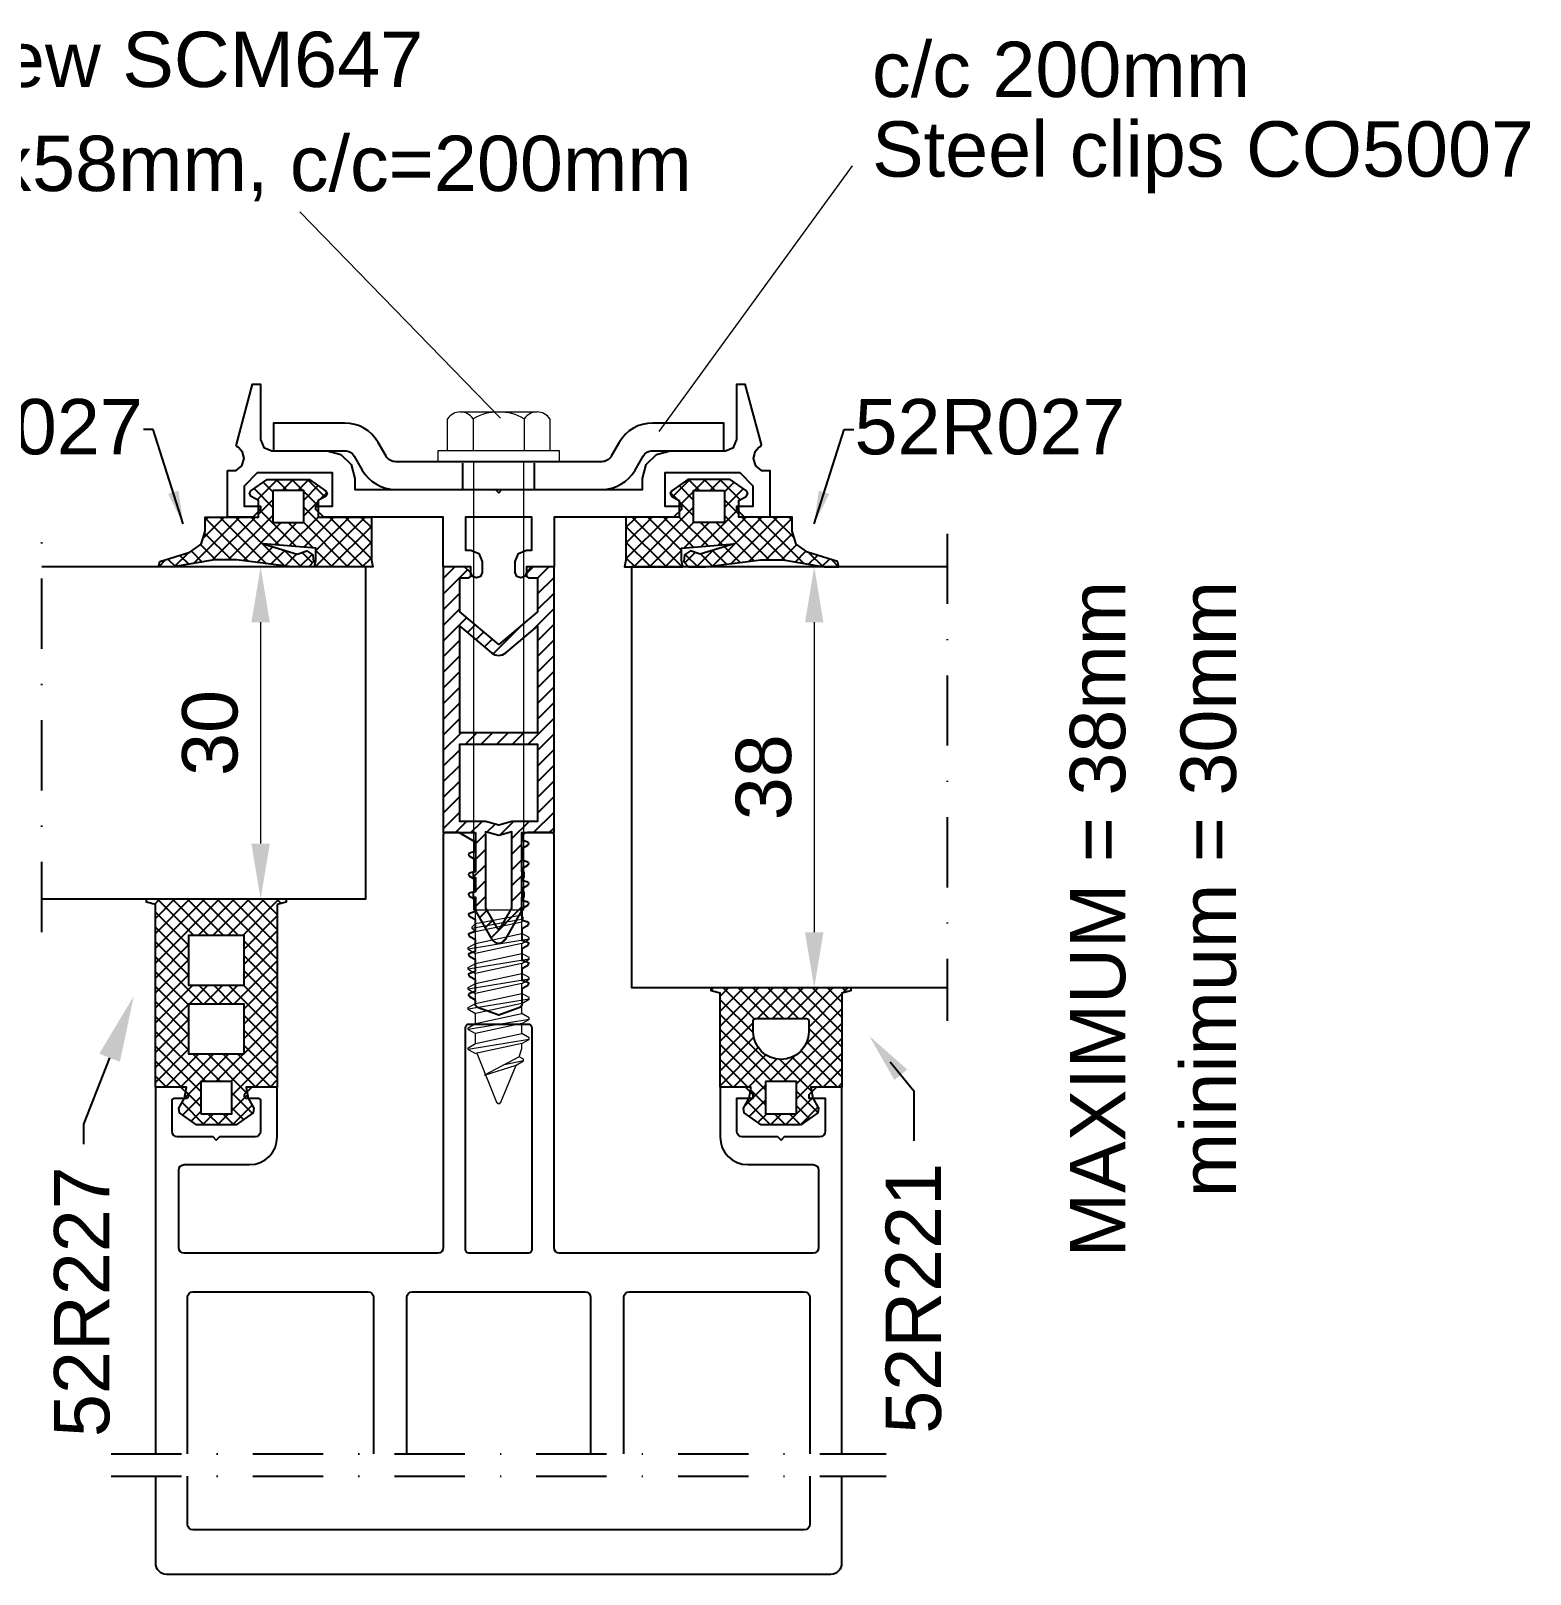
# Model space of a CAD drawing. Header units: millimetres. Extents: x 22319 to 27873, y 35287 to 39437.
# Drawn here: x 25686.1 to 25821.5, y 38653.1 to 38792.5 of the extents above; entities that cross this region are included whole.
import ezdxf

# ---------------------------------------------------------------- set-up
doc = ezdxf.new("R2010")
doc.units = ezdxf.units.MM
doc.header["$LTSCALE"] = 0.5
doc.linetypes.add('AM_DIN_F_W050', pattern=[6.25, 4.75, -1.5])
doc.linetypes.add('DASHDOT', pattern=[25.4, 12.7, -6.35, 0, -6.35])
for name, color, linetype in [('1', 1, 'Continuous'), ('6', 6, 'Continuous'), ('FYLLD', 6, 'Continuous'), ('LIST', 2, 'Continuous'), ('MATT', 1, 'Continuous')]:
    doc.layers.add(name, color=color, linetype=linetype)
for name, color, linetype, lineweight in [('AM_3', 6, 'AM_DIN_F_W050', 25), ('AM_5', 3, 'Continuous', 18), ('AM_6', 2, 'Continuous', 20), ('AM_7', 4, 'DASHDOT', 25), ('S_ACCESSORY', 7, 'Continuous', 9)]:
    doc.layers.add(name, color=color, linetype=linetype, lineweight=lineweight)
doc.styles.add('Border', font='ARIAL.TTF')
doc.styles.add('ROMANS', font='simplex.shx')
doc.styles.get("Standard").update_dxf_attribs({"font": 'ARIAL.TTF'})
doc.dimstyles.new('MASKIN_1-1', dxfattribs={"dimtxt": 2.5, "dimasz": 3, "dimexe": 1.5, "dimexo": 1.5, "dimgap": 1, "dimtad": 1, "dimrnd": 0.1, "dimzin": 12, "dimdsep": 46, "dimtxsty": 'ROMANS', "dimcen": -5, "dimclrd": 6, "dimclre": 6, "dimclrt": 256, "dimadec": 0, "dimazin": 0, "dimtfac": 1, "dimtmove": 2, "dimatfit": 3, "dimfxl": 0, "dimtolj": 1, "dimtzin": 12, "dimarcsym": 0})
doc.dimstyles.new('SBS_DIN$0', dxfattribs={"dimscale": 2, "dimtxt": 2.5, "dimasz": 2.5, "dimexe": 1, "dimexo": 1, "dimgap": 1, "dimtad": 1, "dimrnd": 0.5, "dimdsep": 46, "dimtxsty": 'Standard', "dimcen": 0, "dimclrd": 256, "dimclre": 256, "dimclrt": 2, "dimadec": 0, "dimazin": 2, "dimtp": 0.1, "dimtm": 0.1, "dimtfac": 0.71, "dimtofl": 0, "dimtmove": 0, "dimatfit": 3, "dimfxl": 0, "dimlwd": -1, "dimlwe": -1, "dimarcsym": 0})

# ---------------------------------------------------------------- blocks, each defined once
blk = doc.blocks.new('*D347')
at = {"layer": 'AM_5'}
blk.add_line((25756.82521222579, 38739.10107471207), (25756.82521222579, 38711.10107471207), dxfattribs=at)
for points in [[(25755.99187889246, 38739.10107471207), (25757.65854555913, 38739.10107471207), (25756.82521222579, 38744.10107471207)], [(25755.99187889246, 38711.10107471207), (25757.65854555913, 38711.10107471207), (25756.82521222579, 38706.10107471207)]]:
    blk.add_solid(points, dxfattribs=at)
at = {"layer": 'Defpoints', "color": 0}
for p in [(25756.82521222579, 38744.10107471207), (25756.82521222579, 38706.10107471207), (25756.82521222579, 38706.10107471207)]:
    blk.add_point(p, dxfattribs=at)
at = {"layer": 'AM_5', "color": 2, "insert": (25752.27064196658, 38725.10107471208), "char_height": 5, "attachment_point": 5, "rotation": 90}
blk.add_mtext('38', dxfattribs=at)
blk = doc.blocks.new('*D350')
at = {"layer": 'AM_5'}
blk.add_line((25706.82521222579, 38739.10107471207), (25706.82521222579, 38719.10107471207), dxfattribs=at)
for points in [[(25705.99187889246, 38739.10107471207), (25707.65854555912, 38739.10107471207), (25706.82521222579, 38744.10107471207)], [(25705.99187889246, 38719.10107471207), (25707.65854555912, 38719.10107471207), (25706.82521222579, 38714.10107471207)]]:
    blk.add_solid(points, dxfattribs=at)
at = {"layer": 'Defpoints', "color": 0}
for p in [(25706.82521222579, 38744.10107471207), (25706.82521222579, 38714.10107471207), (25706.82521222579, 38714.10107471207)]:
    blk.add_point(p, dxfattribs=at)
at = {"layer": 'AM_5', "color": 2, "insert": (25702.27064196658, 38729.10107471208), "char_height": 5, "attachment_point": 5, "rotation": 90}
blk.add_mtext('30', dxfattribs=at)
blk = doc.blocks.new('SCM647')
for p, q in [((-3.881197846483701, 4.618802153519937), (-1, 4.618802153519937)), ((-1, 5.5), (-1, -5.5)), ((0, 5.5), (-1, 5.5)), ((0, -5.5), (0, 5.5)), ((-4.5, -3.464101615136315), (-4.5, 3.464101615136315)), ((-3.881197846483701, 2.309401076759968), (-1, 2.309401076759968)), ((0, 2.25), (40.5, 2.25)), ((40.5, 2.25), (40.5, -2.25)), ((40.92073225483546, 2.099999999998545), (40.5, 2.099999999998545)), ((41.18379555453794, 2.224722897306492), (40.92073225483546, 2.099999999998545)), ((41.70500000000175, -2.099999999998545), (40.92073225483546, 2.099999999998545)), ((41.33379555453575, 2.224722897306492), (41.18379555453794, 2.224722897306492)), ((41.33379555453575, 2.224722897306492), (42.16558188957424, -2.383293312748719)), ((41.58856937969176, 2.099999999998545), (41.33379555453575, 2.224722897306492)), ((42.61000000000058, 2.099999999998545), (41.58856937969176, 2.099999999998545)), ((41.58856937969176, 2.099999999998545), (42.48102257227947, -2.099999999998545)), ((42.9852776749758, 2.75), (42.61000000000058, 2.099999999998545)), ((43.51500000000306, -2.099999999998545), (42.61000000000058, 2.099999999998545)), ((43.13527767497362, 2.75), (42.9852776749758, 2.75)), ((43.13527767497362, 2.75), (44.04027767497246, -2.75)), ((43.51055534994885, 2.099999999998545), (43.13527767497362, 2.75)), ((43.51055534994885, 2.099999999998545), (44.41555534994768, -2.099999999998545)), ((44.42000000000189, 2.099999999998545), (43.51055534994885, 2.099999999998545)), ((44.79527767497348, 2.75), (44.42000000000189, 2.099999999998545)), ((45.32500000000073, -2.099999999998545), (44.42000000000189, 2.099999999998545)), ((44.94527767497493, 2.75), (44.79527767497348, 2.75)), ((45.32055534994652, 2.099999999998545), (44.94527767497493, 2.75)), ((44.94527767497493, 2.75), (45.85027767497377, -2.75)), ((45.32055534994652, 2.099999999998545), (46.22555534994899, -2.099999999998545)), ((46.22999999999956, 2.099999999998545), (45.32055534994652, 2.099999999998545)), ((46.60527767497479, 2.75), (46.22999999999956, 2.099999999998545)), ((47.13500000000204, -2.099999999998545), (46.22999999999956, 2.099999999998545)), ((46.75527767497624, 2.75), (46.60527767497479, 2.75)), ((46.75527767497624, 2.75), (47.66027767497508, -2.75)), ((47.13055534994783, 2.099999999998545), (46.75527767497624, 2.75)), ((47.13055534994783, 2.099999999998545), (48.03555534994666, -2.099999999998545)), ((48.04000000000087, 2.099999999998545), (47.13055534994783, 2.099999999998545)), ((48.41527767497246, 2.75), (48.04000000000087, 2.099999999998545)), ((48.94500000000335, -2.099999999998545), (48.04000000000087, 2.099999999998545)), ((48.56527767497391, 2.75), (48.41527767497246, 2.75)), ((48.56527767497391, 2.75), (49.47027767497275, -2.75)), ((48.94055534994914, 2.099999999998545), (48.56527767497391, 2.75)), ((48.94055534994914, 2.099999999998545), (49.84555534994797, -2.099999999998545)), ((49.85000000000218, 2.099999999998545), (48.94055534994914, 2.099999999998545)), ((50.22527767497377, 2.75), (49.85000000000218, 2.099999999998545)), ((50.75500000000102, -2.099999999998545), (49.85000000000218, 2.099999999998545)), ((50.37527767497522, 2.75), (50.22527767497377, 2.75)), ((50.37527767497522, 2.75), (51.28027767497406, -2.75)), ((50.75055534994681, 2.099999999998545), (50.37527767497522, 2.75)), ((50.75055534994681, 2.099999999998545), (51.65555534994564, -2.099999999998545)), ((51.65999999999985, 2.099999999998545), (50.75055534994681, 2.099999999998545)), ((52.03527767497508, 2.75), (51.65999999999985, 2.099999999998545)), ((52.56500000000233, -2.099999999998545), (51.65999999999985, 2.099999999998545)), ((52.18527767497653, 2.75), (52.03527767497508, 2.75)), ((52.18527767497653, 2.75), (53.09027767497537, -2.75)), ((52.56055534994812, 2.099999999998545), (52.18527767497653, 2.75)), ((52.56055534994812, 2.099999999998545), (53.46555534994695, -2.099999999998545)), ((53.01527767497464, 2.099999999998545), (52.56055534994812, 2.099999999998545)), ((53.753568144366, 1.844405467178149), (53.02259639479962, 2.099995043077797)), ((53.97758199201417, 2.232421289227204), (53.753568144366, 1.844405467178149)), ((53.753568144366, 1.844405467178149), (55.40786726290753, -1.265970484004356)), ((54.12757615432201, 2.232421289227204), (53.97758199201417, 2.232421289227204)), ((54.50285718506711, 1.582391203970474), (54.12757615432201, 2.232421289227204)), ((54.12757615432201, 2.232421289227204), (54.53121655924406, 0.382285509716894)), ((57.86601312889979, 0.1887989528404432), (54.50285718506711, 1.582391203970474)), ((55.40786726290753, -1.265970484004356), (54.50285718506711, 1.582391203970474)), ((58, 0), (57.86601312889979, 0.1887989528404432)), ((57.86601312889979, -0.1887989528404432), (58, 0)), ((53.43576216527799, -1.961733286618255), (57.86601312889979, -0.1887989528404432)), ((-3.881197846483701, -2.309401076759968), (-1, -2.309401076759968)), ((40.5, -2.25), (0, -2.25)), ((41.70500000000175, -2.099999999998545), (40.5, -2.099999999998545)), ((42.01558188957642, -2.383293312748719), (41.70500000000175, -2.099999999998545)), ((42.16558188957424, -2.383293312748719), (42.01558188957642, -2.383293312748719)), ((42.16558188957424, -2.383293312748719), (42.48102257227947, -2.099999999998545)), ((43.51500000000306, -2.099999999998545), (42.48102257227947, -2.099999999998545)), ((43.89027767497464, -2.75), (43.51500000000306, -2.099999999998545)), ((44.04027767497246, -2.75), (43.89027767497464, -2.75)), ((44.04027767497246, -2.75), (44.41555534994768, -2.099999999998545)), ((45.32500000000073, -2.099999999998545), (44.41555534994768, -2.099999999998545)), ((45.70027767497595, -2.75), (45.32500000000073, -2.099999999998545)), ((45.85027767497377, -2.75), (45.70027767497595, -2.75)), ((45.85027767497377, -2.75), (46.22555534994899, -2.099999999998545)), ((47.13500000000204, -2.099999999998545), (46.22555534994899, -2.099999999998545)), ((47.51027767497362, -2.75), (47.13500000000204, -2.099999999998545)), ((47.66027767497508, -2.75), (47.51027767497362, -2.75)), ((47.66027767497508, -2.75), (48.03555534994666, -2.099999999998545)), ((48.94500000000335, -2.099999999998545), (48.03555534994666, -2.099999999998545)), ((49.32027767497493, -2.75), (48.94500000000335, -2.099999999998545)), ((49.47027767497275, -2.75), (49.32027767497493, -2.75)), ((49.47027767497275, -2.75), (49.84555534994797, -2.099999999998545)), ((50.75500000000102, -2.099999999998545), (49.84555534994797, -2.099999999998545)), ((51.13027767497624, -2.75), (50.75500000000102, -2.099999999998545)), ((51.28027767497406, -2.75), (51.13027767497624, -2.75)), ((51.28027767497406, -2.75), (51.65555534994564, -2.099999999998545)), ((52.56500000000233, -2.099999999998545), (51.65555534994564, -2.099999999998545)), ((52.94027767497391, -2.75), (52.56500000000233, -2.099999999998545)), ((53.09027767497537, -2.75), (52.94027767497391, -2.75)), ((53.09027767497537, -2.75), (53.46555534994695, -2.099999999998545)), ((-1, -4.618802153512661), (-3.881197846483701, -4.618802153512661)), ((-1, -5.5), (0, -5.5))]:
    blk.add_line(p, q)
for centre, radius, start, end in [((-3.113248654051858, 3.464101615136315), 1.386751345948164, 123.6264291359792, 236.3735708640208), ((0.1188021535162989, 0), 4.618802153516999, 150.0000000000418, 209.9999999999582), ((-3.113248654051858, -3.464101615136315), 1.386751345948235, 123.6264291359792, 236.3735708640208)]:
    blk.add_arc(centre, radius, start, end)

msp = doc.modelspace()

# ---------------------------------------------------------------- hatches: boundary and pattern name
at = {"layer": 'FYLLD'}
h = msp.add_hatch(dxfattribs=at)
h.set_pattern_fill('USER', color=256, angle=45, pattern_type=0)
h.set_pattern_definition([(315, (25413.42521222579, 38827.60107471207), (-0.7071067811865475, -0.7071067811865476), []), (225, (25413.42521222579, 38827.60107471207), (-0.7071067811865472, 0.7071067811865478), [])])
edge = h.paths.add_edge_path()
edge.add_line((25700.44596322579, 38745.42504871207), (25701.44408622579, 38746.15186371208))
edge.add_line((25697.7333012258, 38744.59040871207), (25700.4459632258, 38745.42504871207))
edge.add_line((25697.60897222579, 38744.10107471207), (25697.73330122579, 38744.59040871207))
edge.add_line((25698.91959522579, 38744.10107471207), (25697.60897222579, 38744.10107471207))
edge.add_line((25702.6538562258, 38744.73181971208), (25698.91959522579, 38744.10107471207))
edge.add_line((25704.65385622579, 38744.73181971208), (25702.65385622579, 38744.73181971208))
edge.add_line((25709.65973822579, 38744.10107471207), (25704.65385622579, 38744.73181971208))
edge.add_line((25711.17505022579, 38744.10106671207), (25709.65973822579, 38744.10107471207))
edge.add_line((25711.61039922579, 38744.56820671207), (25711.17505022579, 38744.10106671207))
edge.add_line((25711.5280702258, 38745.20143171208), (25711.6103992258, 38744.56820671208))
edge.add_line((25710.98775622579, 38745.54172571207), (25711.5280702258, 38745.20143171207))
edge.add_line((25710.1222402258, 38745.26514471207), (25710.9877562258, 38745.54172571207))
edge.add_line((25707.06120522579, 38746.17814671207), (25710.12224022579, 38745.26514471207))
edge.add_line((25711.82521222579, 38745.80107171208), (25707.06120522579, 38746.17814671207))
edge.add_line((25711.82521222579, 38744.70107271207), (25711.82521222579, 38745.80107171207))
edge.add_line((25711.70160822579, 38744.10107471207), (25711.82521222579, 38744.70107271208))
edge.add_line((25716.94882422579, 38744.10107471207), (25711.70160822579, 38744.10107471207))
edge.add_line((25716.82521222579, 38744.70107271207), (25716.94882422579, 38744.10107471207))
edge.add_line((25716.82521222579, 38748.60107471207), (25716.82521222579, 38744.70107271208))
edge.add_line((25712.02521722579, 38748.60107471207), (25716.82521222579, 38748.60107471207))
edge.add_line((25712.02521722579, 38750.10107471207), (25712.02521722579, 38748.60107471207))
edge.add_line((25712.6752182258, 38750.47634971207), (25712.02521722579, 38750.10107471207))
edge.add_line((25712.82493022579, 38750.72307671207), (25712.6752182258, 38750.47634971207))
edge.add_line((25712.69729022579, 38750.98190371208), (25712.82493022579, 38750.72307671208))
edge.add_line((25711.24176222579, 38752.00107571208), (25712.69729022579, 38750.98190371208))
edge.add_line((25707.4086702258, 38752.00107571208), (25711.2417622258, 38752.00107571208))
edge.add_line((25705.95314222579, 38750.98190371208), (25707.40867022579, 38752.00107571208))
edge.add_line((25705.82550222579, 38750.72307671207), (25705.95314222579, 38750.98190371208))
edge.add_line((25705.97521422579, 38750.47634971207), (25705.82550222579, 38750.72307671208))
edge.add_line((25706.62521522579, 38750.10107471207), (25705.9752142258, 38750.47634971207))
edge.add_line((25706.62521522579, 38748.60107471207), (25706.62521522579, 38750.10107471207))
edge.add_line((25701.82521222579, 38748.60107471207), (25706.62521522579, 38748.60107471207))
edge.add_line((25701.82521222579, 38747.32627871208), (25701.82521222579, 38748.60107471207))
edge.add_line((25701.44408622579, 38746.15186371208), (25701.82521222579, 38747.32627871208))
edge = h.paths.add_edge_path(flags=16)
edge.add_line((25710.72521422579, 38751.00107571208), (25707.92521822579, 38751.00107571208))
edge.add_line((25710.72521422579, 38748.10107471207), (25710.72521422579, 38751.00107571208))
edge.add_line((25707.9252182258, 38748.10107471207), (25710.7252142258, 38748.10107471207))
edge.add_line((25707.9252182258, 38751.00107571208), (25707.9252182258, 38748.10107471207))
h = msp.add_hatch(dxfattribs=at)
h.set_pattern_fill('USER', color=256, angle=45, pattern_type=0)
h.set_pattern_definition([(225, (26043.2252122258, 38827.60107471207), (0.7071067811865475, -0.7071067811865476), []), (315.0000000000001, (26043.2252122258, 38827.60107471207), (0.7071067811865472, 0.7071067811865478), [])])
edge = h.paths.add_edge_path()
edge.add_line((25756.2044612258, 38745.42504871207), (25755.20633822579, 38746.15186371208))
edge.add_line((25758.91712322579, 38744.59040871207), (25756.20446122579, 38745.42504871207))
edge.add_line((25759.0414522258, 38744.10107471207), (25758.9171232258, 38744.59040871207))
edge.add_line((25757.73082922579, 38744.10107471207), (25759.0414522258, 38744.10107471207))
edge.add_line((25753.99656822579, 38744.73181971208), (25757.73082922579, 38744.10107471207))
edge.add_line((25751.9965682258, 38744.73181971208), (25753.9965682258, 38744.73181971208))
edge.add_line((25746.9906862258, 38744.10107471207), (25751.9965682258, 38744.73181971208))
edge.add_line((25745.4753742258, 38744.10106671207), (25746.9906862258, 38744.10107471207))
edge.add_line((25745.0400252258, 38744.56820671207), (25745.4753742258, 38744.10106671207))
edge.add_line((25745.12235422579, 38745.20143171208), (25745.04002522579, 38744.56820671208))
edge.add_line((25745.6626682258, 38745.54172571207), (25745.12235422579, 38745.20143171207))
edge.add_line((25746.52818422579, 38745.26514471207), (25745.66266822579, 38745.54172571207))
edge.add_line((25749.5892192258, 38746.17814671207), (25746.5281842258, 38745.26514471207))
edge.add_line((25744.82521222579, 38745.80107171208), (25749.5892192258, 38746.17814671207))
edge.add_line((25744.82521222579, 38744.70107271207), (25744.82521222579, 38745.80107171207))
edge.add_line((25744.94881622579, 38744.10107471207), (25744.82521222579, 38744.70107271208))
edge.add_line((25739.7016002258, 38744.10107471207), (25744.94881622579, 38744.10107471207))
edge.add_line((25739.82521222579, 38744.70107271207), (25739.7016002258, 38744.10107471207))
edge.add_line((25739.82521222579, 38748.60107471207), (25739.82521222579, 38744.70107271208))
edge.add_line((25744.6252072258, 38748.60107471207), (25739.82521222579, 38748.60107471207))
edge.add_line((25744.6252072258, 38750.10107471207), (25744.6252072258, 38748.60107471207))
edge.add_line((25743.97520622579, 38750.47634971207), (25744.6252072258, 38750.10107471207))
edge.add_line((25743.8254942258, 38750.72307671207), (25743.97520622579, 38750.47634971207))
edge.add_line((25743.95313422579, 38750.98190371208), (25743.8254942258, 38750.72307671208))
edge.add_line((25745.4086622258, 38752.00107571208), (25743.9531342258, 38750.98190371208))
edge.add_line((25749.24175422579, 38752.00107571208), (25745.40866222579, 38752.00107571208))
edge.add_line((25750.6972822258, 38750.98190371208), (25749.2417542258, 38752.00107571208))
edge.add_line((25750.82492222579, 38750.72307671207), (25750.6972822258, 38750.98190371208))
edge.add_line((25750.6752102258, 38750.47634971207), (25750.82492222579, 38750.72307671208))
edge.add_line((25750.02520922579, 38750.10107471207), (25750.67521022579, 38750.47634971207))
edge.add_line((25750.02520922579, 38748.60107471207), (25750.02520922579, 38750.10107471207))
edge.add_line((25754.82521222579, 38748.60107471207), (25750.02520922579, 38748.60107471207))
edge.add_line((25754.82521222579, 38747.32627871208), (25754.82521222579, 38748.60107471207))
edge.add_line((25755.20633822579, 38746.15186371208), (25754.82521222579, 38747.32627871208))
edge = h.paths.add_edge_path(flags=16)
edge.add_line((25745.9252102258, 38751.00107571208), (25748.7252062258, 38751.00107571208))
edge.add_line((25745.9252102258, 38748.10107471207), (25745.9252102258, 38751.00107571208))
edge.add_line((25748.72520622579, 38748.10107471207), (25745.92521022579, 38748.10107471207))
edge.add_line((25748.72520622579, 38751.00107571208), (25748.72520622579, 38748.10107471207))
h = msp.add_hatch(dxfattribs=at)
h.set_pattern_fill('USER', color=256, angle=135, pattern_type=0)
h.set_pattern_definition([(225, (26202.82519722579, 39371.04887565938), (-0.7071067811865476, 0.7071067811865475), [])])
edge = h.paths.add_edge_path()
edge.add_line((25733.32521222579, 38720.10107471207), (25730.42521222579, 38720.10107471207))
edge.add_line((25730.42521222579, 38716.55107471207), (25730.42521222579, 38720.10107471207))
edge.add_line((25730.62521222579, 38716.49748487359), (25730.42521222579, 38716.55107471207))
edge.add_line((25730.62521222579, 38716.49748487359), (25730.62521222579, 38716.10466455056))
edge.add_line((25730.62521222579, 38716.10466455056), (25730.42521222579, 38716.05107471207))
edge.add_line((25730.42521222579, 38714.75107471208), (25730.42521222579, 38716.05107471207))
edge.add_line((25730.62521222579, 38714.69748487358), (25730.42521222579, 38714.75107471207))
edge.add_line((25730.62521222579, 38714.69748487358), (25730.62521222579, 38714.30466455055))
edge.add_line((25730.42521222579, 38714.25107471208), (25730.62521222579, 38714.30466455057))
edge.add_line((25730.42521222579, 38714.25107471208), (25730.42521222579, 38713.03833324184))
edge.add_line((25728.93143000844, 38710.45102654595), (25730.4252122258, 38713.03833324185))
edge.add_arc((25728.32521222579, 38710.80102654595), 0.7000000000000886, 270, 330.00000000000205, ccw=False)
edge.add_arc((25728.32521222579, 38710.80102654595), 0.7000000000002728, 209.999999999998, 270, ccw=False)
edge.add_line((25726.22521222579, 38713.03833324184), (25727.71899444314, 38710.45102654595))
edge.add_line((25726.22521222579, 38714.25107471208), (25726.22521222579, 38713.03833324184))
edge.add_line((25726.0252122258, 38714.30466455056), (25726.2252122258, 38714.25107471207))
edge.add_line((25726.0252122258, 38714.30466455056), (25726.0252122258, 38714.69748487358))
edge.add_line((25726.22521222579, 38714.75107471208), (25726.02521222579, 38714.69748487358))
edge.add_line((25726.22521222579, 38716.05107471207), (25726.22521222579, 38714.75107471207))
edge.add_line((25726.0252122258, 38716.10466455056), (25726.2252122258, 38716.05107471207))
edge.add_line((25726.0252122258, 38716.10466455056), (25726.0252122258, 38716.49748487359))
edge.add_line((25726.22521222579, 38716.55107471207), (25726.02521222579, 38716.49748487359))
edge.add_line((25726.22521222579, 38716.55107471207), (25726.22521222579, 38720.10107471207))
edge.add_line((25723.32521222579, 38720.10107471207), (25726.2252122258, 38720.10107471207))
edge.add_line((25723.32521222579, 38720.10107471207), (25723.32521222579, 38744.10107471207))
edge.add_line((25723.32521222579, 38744.10107471207), (25725.24947629451, 38744.10107471207))
edge.add_line((25725.24947629451, 38744.10107471207), (25725.73734426015, 38743.61320674644))
edge.add_arc((25725.5252122258, 38743.40107471208), 0.3000000000000346, 363.28114875239777, 405.00000000004604, ccw=False)
edge.add_arc((25725.5252122258, 38743.40107471208), 0.3000000000001055, 270, 363.28114875239777, ccw=False)
edge.add_line((25724.82521222579, 38743.10107471207), (25725.5252122258, 38743.10107471207))
edge.add_line((25724.82521222579, 38740.03792342119), (25724.82521222579, 38743.10107471207))
edge.add_line((25724.82521222579, 38740.03792342119), (25728.32521222579, 38737.10107471207))
edge.add_line((25728.32521222579, 38737.10107471207), (25731.82521222579, 38740.03792342119))
edge.add_line((25731.82521222579, 38740.03792342119), (25731.82521222579, 38743.10107471207))
edge.add_line((25731.12521222579, 38743.10107471207), (25731.82521222579, 38743.10107471207))
edge.add_arc((25731.12521222579, 38743.40107471208), 0.2999999999998408, 183.8520463540559, 270, ccw=False)
edge.add_arc((25731.12521222579, 38743.40107471208), 0.3000000000000541, 134.999999999977, 183.8520463540559, ccw=False)
edge.add_line((25730.91308019144, 38743.61320674644), (25731.30094815708, 38744.10107471207))
edge.add_line((25731.30094815708, 38744.10107471207), (25733.32521222579, 38744.10107471207))
edge.add_line((25733.32521222579, 38720.10107471207), (25733.32521222579, 38744.10107471207))
edge = h.paths.add_edge_path(flags=16)
edge.add_arc((25728.32521222579, 38737.10107471207), 1.00000000000003, 230.0000000000158, 310.0000000000026, ccw=False)
edge.add_line((25724.82521222579, 38738.73251613186), (25727.68242461611, 38736.33503026895))
edge.add_line((25724.82521222579, 38729.10107471207), (25724.82521222579, 38738.73251613186))
edge.add_line((25731.82521222579, 38729.10107471207), (25724.82521222579, 38729.10107471207))
edge.add_line((25731.82521222579, 38729.10107471207), (25731.82521222579, 38738.73251613186))
edge.add_line((25728.96799983548, 38736.33503026896), (25731.82521222579, 38738.73251613187))
edge.add_arc((25728.32521222579, 38711.60102654595), 0.199999999999983, 209.9999999999595, 330.0000000000649, ccw=False)
edge.add_line((25727.12521222579, 38713.27948751503), (25728.15200714504, 38711.50102654594))
edge.add_line((25727.12521222579, 38713.27948751503), (25727.12521222579, 38720.1693261497))
edge.add_line((25727.12521222579, 38720.16932614971), (25728.32521222579, 38719.84778711879))
edge.add_line((25728.32521222579, 38719.84778711879), (25729.5252122258, 38720.16932614971))
edge.add_line((25729.5252122258, 38713.27948751503), (25729.5252122258, 38720.1693261497))
edge.add_line((25728.49841730655, 38711.50102654595), (25729.52521222579, 38713.27948751503))
edge.add_line((25728.32521222579, 38720.77953568115), (25729.5252122258, 38721.10107471207))
edge.add_line((25729.5252122258, 38721.10107471207), (25731.82521222579, 38721.10107471207))
edge.add_line((25731.82521222579, 38721.10107471207), (25731.82521222579, 38728.10107471207))
edge.add_line((25731.82521222579, 38728.10107471207), (25724.82521222579, 38728.10107471207))
edge.add_line((25724.82521222579, 38721.10107471207), (25724.82521222579, 38728.10107471207))
edge.add_line((25727.12521222579, 38721.10107471207), (25724.82521222579, 38721.10107471207))
edge.add_line((25727.12521222579, 38721.10107471207), (25728.32521222579, 38720.77953568115))
h = msp.add_hatch(dxfattribs=at)
h.set_pattern_fill('NET,_O', color=256, scale=0.3, angle=45)
h.set_pattern_definition([(315, (-1585.979049005109, 62737.73128326301), (-0.6735192090801864, -0.6735192090801865), []), (225, (-1585.979049005109, 62737.73128326301), (-0.6735192090801865, 0.6735192090801864), [])])
h.paths.add_polyline_path([(25701.42521022579, 38694.70107471207), (25704.22521422579, 38694.70107471207), (25704.22521422579, 38697.60107471207), (25701.42521022579, 38697.60107471207)], flags=16)
h.paths.add_polyline_path([(25705.32521222579, 38700.10107471207), (25705.32521222579, 38704.60107471207), (25700.32521222579, 38704.60107471207), (25700.32521222579, 38700.10107471207)], flags=16)
h.paths.add_polyline_path([(25705.32521222579, 38706.30107471207), (25705.32521222579, 38710.80107471207), (25700.32521222579, 38710.80107471207), (25700.32521222579, 38706.30107471207)], flags=16)
h.paths.add_polyline_path([(25708.32521222579, 38713.58671571207), (25708.32521222579, 38697.10107471207), (25705.52521322579, 38697.10107471207), (25705.70074222579, 38696.09293271207), (25706.20667422579, 38695.20344171207), (25706.14728522579, 38694.76684171207), (25704.62521122579, 38693.70107471207), (25701.02521322579, 38693.70107471207), (25699.50313922579, 38694.76684171207), (25699.44375022579, 38695.20344171207), (25699.94968222579, 38696.09293271207), (25700.12521122579, 38697.10107471207), (25697.32521222579, 38697.10107471207), (25697.32521222579, 38713.58671571207), (25696.52521322579, 38713.80107471207), (25696.52521322579, 38714.10107471207), (25709.12521122579, 38714.10107471207), (25709.12521122579, 38713.80107471207)])
h = msp.add_hatch(dxfattribs=at)
h.set_pattern_fill('NET,_O', color=256, scale=0.3, angle=135)
h.set_pattern_definition([(225, (-1542.15650575321, 62774.70687441359), (-0.6735192090801865, 0.6735192090801864), []), (135, (-1542.15650575321, 62774.70687441359), (0.6735192090801864, 0.6735192090801865), [])])
edge = h.paths.add_edge_path(flags=16)
edge.add_line((25751.5252122258, 38703.30107471207), (25756.12521222579, 38703.30107471207))
edge.add_arc((25756.1252122258, 38703.10107471207), 0.1999999999970896, -1.042224084812915e-09, 90.00000000104222, ccw=False)
edge.add_line((25756.32521222579, 38703.10107471207), (25756.32521222579, 38702.10107471207))
edge.add_arc((25753.82521222579, 38702.10107471207), 2.5, 270, 360, ccw=False)
edge.add_arc((25753.82521222579, 38702.10107471207), 2.5, 180, 270, ccw=False)
edge.add_line((25751.32521222579, 38702.10107471207), (25751.32521222579, 38703.10107471207))
edge.add_arc((25751.52521222579, 38703.10107471207), 0.1999999999970896, 89.99999999895778, 180.0000000010422, ccw=False)
h.paths.add_polyline_path([(25752.42521222579, 38697.60107471207), (25752.42521222579, 38694.70107471207), (25755.22521222579, 38694.70107471207), (25755.22521222579, 38697.60107471207)], flags=16)
h.paths.add_polyline_path([(25751.12521122579, 38697.10107471207), (25748.32521222579, 38697.10107471207), (25748.32521222579, 38705.58671571207), (25747.52521322579, 38705.80107471207), (25747.52521322579, 38706.10107471207), (25760.12521122579, 38706.10107471207), (25760.12521122579, 38705.80107471207), (25759.32521222579, 38705.58671571207), (25759.32521222579, 38697.10107471207), (25756.52521322579, 38697.10107471207), (25756.70074222579, 38696.09293271207), (25757.20667422579, 38695.20344171207), (25757.14728522579, 38694.76684171207), (25755.62521122579, 38693.70107471207), (25752.02521322579, 38693.70107471207), (25750.5031392258, 38694.76684171207), (25750.44375022579, 38695.20344171207), (25750.94968222579, 38696.09293271207)])

# ---------------------------------------------------------------- linework, layer by layer
at = {"color": 2, "linetype": 'Continuous'}
msp.add_lwpolyline([(25751.5252122258, 38703.30107471207), (25756.12521222579, 38703.30107471207, -0.414213562373095), (25756.32521222579, 38703.10107471207), (25756.32521222579, 38702.10107471207, -0.414213562373095), (25753.82521222579, 38699.60107471207, -0.414213562373095), (25751.32521222579, 38702.10107471207), (25751.32521222579, 38703.10107471207, -0.414213562373095)], format="xyb", close=True, dxfattribs=at)
at = {"layer": '1'}
msp.add_lwpolyline([(25714.40902859664, 38757.10107471207), (25707.98637886583, 38757.10107471207), (25707.98637886583, 38754.60107471207), (25714.40902859664, 38754.60107471207, -0.2679491924311014), (25715.27505400042, 38754.10107471207), (25715.99674183691, 38752.85107471207, 0.2679491924310667), (25719.02783075016, 38751.10107471207), (25737.62260570144, 38751.10107471207, 0.2679491924312761), (25740.65369461468, 38752.85107471207), (25741.37538245117, 38754.10107471207, -0.2679491924313022), (25742.24140785495, 38754.60107471207), (25748.66405758576, 38754.60107471207), (25748.66405758576, 38757.10107471207), (25742.24140785495, 38757.10107471207, 0.2679491924312011), (25739.21031894171, 38755.35107471207), (25738.48863110522, 38754.10107471207, -0.2679491924312979), (25737.62260570144, 38753.60107471207), (25719.02783075016, 38753.60107471207, -0.2679491924310957), (25718.16180534637, 38754.10107471207), (25717.44011750988, 38755.35107471207, 0.2679491924309667)], format="xyb", close=True, dxfattribs=at)
at = {"layer": '1', "color": 2, "linetype": 'Continuous'}
for points in [[(25705.32521222579, 38706.30107471207), (25705.32521222579, 38710.80107471207), (25700.32521222579, 38710.80107471207), (25700.32521222579, 38706.30107471207)], [(25705.32521222579, 38700.10107471207), (25705.32521222579, 38704.60107471207), (25700.32521222579, 38704.60107471207), (25700.32521222579, 38700.10107471207)]]:
    msp.add_lwpolyline(points, close=True, dxfattribs=at)
at = {"layer": '6'}
msp.add_lwpolyline([(25703.82520822579, 38752.80105671207), (25704.60479122579, 38752.80105671207), (25705.12907622579, 38753.24359171207), (25705.32520822579, 38753.90106271207), (25705.18962222579, 38754.45516971208), (25704.81350122579, 38754.88403371207), (25704.71049322579, 38754.95617771207), (25704.62520722579, 38755.11999571207), (25704.63202422579, 38755.17175371207), (25706.08679722579, 38760.60107471207), (25706.82520822579, 38760.60107471207), (25706.82520822579, 38755.60107471207), (25707.11810122579, 38754.89398271208), (25707.82520822579, 38754.60107471207), (25712.82521222579, 38754.60107471207), (25714.07521222579, 38754.26614471208), (25714.99027422579, 38753.35107471207), (25715.32521222579, 38752.10107471207), (25715.32521222579, 38751.10107471207), (25728.02520922579, 38751.10107471207), (25728.32521222579, 38750.80105671207), (25728.62520722579, 38751.10107471207), (25741.32521222579, 38751.10107471207), (25741.32521222579, 38752.10107471207), (25741.66015022579, 38753.35107471207), (25742.57521222579, 38754.26614471208), (25743.82521222579, 38754.60107471207), (25748.82521222579, 38754.60107471207), (25749.53232022579, 38754.89398271208), (25749.82521222579, 38755.60107471207), (25749.82521222579, 38760.60107471207), (25750.56362322579, 38760.60107471207), (25752.01839622579, 38755.17178371207), (25752.02520922579, 38755.11999571207), (25751.93992822579, 38754.95617771207), (25751.83691522579, 38754.88406471207), (25751.46079422579, 38754.45516971208), (25751.32521222579, 38753.90106271207), (25751.52134122579, 38753.24359171207), (25752.04562522579, 38752.80105671207), (25752.82521222579, 38752.80105671207), (25752.82521222579, 38748.60107471207), (25750.52520922579, 38748.60107471207), (25749.82521222579, 38749.30105671207), (25749.82521222579, 38749.60107471207), (25751.32521222579, 38749.60107471207), (25751.32521222579, 38751.40106271207), (25750.12520722579, 38752.60107471207), (25743.32521222579, 38752.60107471207), (25743.32521222579, 38749.60107471207), (25744.82521222579, 38749.60107471207), (25744.82521222579, 38749.30105671207), (25744.12520722579, 38748.60107471207), (25733.32521222579, 38748.60107471207), (25733.32521222579, 38744.10107471207), (25730.82521222579, 38744.10107471207), (25730.82521222579, 38743.60107471207), (25730.67876622579, 38743.24752871208), (25730.32521222579, 38743.10107471207), (25729.97165822579, 38743.24752871208), (25729.82521222579, 38743.60107471207), (25729.82521222579, 38744.60107471207), (25730.11810422579, 38745.30816671207), (25730.82521222579, 38745.60107471207), (25731.32521222579, 38745.60107471207), (25731.32521222579, 38748.60107471207), (25725.32521222579, 38748.60107471207), (25725.32521222579, 38745.60107471207), (25725.82521222579, 38745.60107471207), (25726.53232022579, 38745.30816671207), (25726.82521222579, 38744.60107471207), (25726.82521222579, 38743.60107471207), (25726.67876622579, 38743.24752871208), (25726.32521222579, 38743.10107471207), (25725.97165822579, 38743.24752871208), (25725.82521222579, 38743.60107471207), (25725.82521222579, 38744.10107471207), (25723.32521222579, 38744.10107471207), (25723.32521222579, 38748.60107471207), (25712.52520922579, 38748.60107471207), (25711.82521222579, 38749.30105671207), (25711.82521222579, 38749.60107471207), (25713.32521222579, 38749.60107471207), (25713.32521222579, 38752.60107471207), (25706.52520922579, 38752.60107471207), (25705.32520822579, 38751.40106271207), (25705.32520822579, 38749.60107471207), (25706.82520822579, 38749.60107471207), (25706.82520822579, 38749.30105671207), (25706.12520722579, 38748.60107471207), (25703.82520822579, 38748.60107471207)], close=True, dxfattribs=at)
for points in [[(25687.07520872579, 38714.10107471207), (25716.32521922579, 38714.10107471207), (25716.32521922579, 38744.10107471207), (25687.07520872579, 38744.10107471207)], [(25768.82521222579, 38744.10107471207), (25740.32521222579, 38744.10107471207), (25740.32521222579, 38706.10107471207), (25768.82521222579, 38706.10107471207)]]:
    msp.add_lwpolyline(points, dxfattribs=at)
for points in [[(25759.32521222579, 38663.96048900333), (25759.32521222579, 38697.10107471207), (25757.02521222579, 38697.10107471207), (25756.32521222579, 38696.40107471208), (25756.32521222579, 38696.10107471207), (25757.82521222579, 38696.10107471207), (25757.82521222579, 38693.10107471207, -0.414213562373095), (25757.32521222579, 38692.60107471207), (25754.12521222579, 38692.60107471207), (25753.82521222579, 38692.30107471207), (25753.52521222579, 38692.60107471207), (25750.32521222579, 38692.60107471207, -0.414213562373095), (25749.82521222579, 38693.10107471207), (25749.82521222579, 38696.10107471207), (25751.32521222579, 38696.10107471207), (25751.32521222579, 38696.40107471208), (25750.62521222579, 38697.10107471207), (25748.32521222579, 38697.10107471207), (25748.32521222579, 38692.60107471207, 0.4142135623730951), (25750.82521222579, 38690.10107471207), (25756.72521222579, 38690.10107471207, -0.414213562373095), (25757.22521222579, 38689.60107471207), (25757.22521222579, 38682.60107471207, -0.414213562373095), (25756.72521222579, 38682.10107471207), (25733.82521222579, 38682.10107471207, -0.414213562373095), (25733.32521222579, 38682.60107471207), (25733.32521222579, 38719.90107471208, 0.414213562373095), (25733.12521222579, 38720.10107471207), (25730.92521222579, 38720.10107471207, 0.414213562373095), (25730.42521222579, 38719.60107471207), (25730.42521222579, 38719.43176193265), (25730.88125500409, 38719.29233566327, -0.6556287291024794), (25730.92278066314, 38718.92786963132), (25730.42521222579, 38718.64059836007), (25730.42521222579, 38717.62176193265), (25730.88125500409, 38717.48233566327, -0.6556287291089815), (25730.92278066314, 38717.11786963131), (25730.42521222579, 38716.83059836007), (25730.42521222579, 38715.81176193265), (25730.88125500409, 38715.67233566326, -0.6556287291024794), (25730.92278066314, 38715.30786963132), (25730.42521222579, 38715.02059836008), (25730.42521222579, 38714.00176193265), (25730.88125500409, 38713.86233566327, -0.6556287291024794), (25730.92278066314, 38713.49786963132), (25730.42521222579, 38713.21059836007), (25730.42521222579, 38712.19176193265), (25730.88125500409, 38712.05233566327, -0.6556287291089815), (25730.92278066314, 38711.68786963131), (25730.42521222579, 38711.40059836007), (25730.42521222579, 38710.38176193265), (25730.88125500409, 38710.24233566326, -0.6556287291024794), (25730.92278066314, 38709.87786963132), (25730.42521222579, 38709.59059836008), (25730.42521222579, 38708.57176193265), (25730.88125500409, 38708.43233566327, -0.6556287291024794), (25730.92278066314, 38708.06786963132), (25730.42521222579, 38707.78059836008), (25730.42521222579, 38706.76176193265), (25730.88125500409, 38706.62233566327, -0.6556287291024794), (25730.92278066314, 38706.25786963132), (25730.42521222579, 38705.97059836007), (25730.42521222579, 38704.5754744655, -0.315298788879363), (25730.22781826879, 38704.29356667926), (25728.32521222579, 38703.60107471207), (25726.42260618279, 38704.29356667926, -0.315298788879363), (25726.22521222579, 38704.5754744655), (25726.22521222579, 38704.97059836007), (25725.72764378844, 38705.25786963132, -0.65562872909063), (25725.7691694475, 38705.62233566327), (25726.22521222579, 38705.76176193265), (25726.22521222579, 38706.78059836008), (25725.72764378844, 38707.06786963132, -0.65562872909063), (25725.7691694475, 38707.43233566327), (25726.22521222579, 38707.57176193265), (25726.22521222579, 38708.59059836008), (25725.72764378844, 38708.87786963132, -0.65562872909063), (25725.7691694475, 38709.24233566326), (25726.22521222579, 38709.38176193265), (25726.22521222579, 38710.40059836007), (25725.72764378844, 38710.68786963131, -0.6556287290971322), (25725.7691694475, 38711.05233566327), (25726.22521222579, 38711.19176193265), (25726.22521222579, 38712.21059836007), (25725.72764378844, 38712.49786963132, -0.65562872909063), (25725.7691694475, 38712.86233566327), (25726.22521222579, 38713.00176193265), (25726.22521222579, 38714.02059836008), (25725.72764378844, 38714.30786963132, -0.65562872909063), (25725.7691694475, 38714.67233566326), (25726.22521222579, 38714.81176193265), (25726.22521222579, 38715.83059836007), (25725.72764378844, 38716.11786963131, -0.6556287290971322), (25725.7691694475, 38716.48233566327), (25726.22521222579, 38716.62176193265), (25726.22521222579, 38717.64059836007), (25725.72764378844, 38717.92786963132, -0.65562872909063), (25725.7691694475, 38718.29233566327), (25726.22521222579, 38718.43176193265), (25726.22521222579, 38719.23504930829), (25724.72521222579, 38720.10107471207), (25723.52521222579, 38720.10107471207, 0.4142135623730949), (25723.32521222579, 38719.90107471208), (25723.32521222579, 38682.60107471207, -0.414213562373095), (25722.82521222579, 38682.10107471207), (25699.92521222579, 38682.10107471207, -0.414213562373095), (25699.42521222579, 38682.60107471207), (25699.42521222579, 38689.60107471207, -0.414213562373095), (25699.92521222579, 38690.10107471207), (25705.82521222579, 38690.10107471207, 0.414213562373095), (25708.32521222579, 38692.60107471207), (25708.32521222579, 38696.90107391089, 0.414214735676224), (25708.12521142461, 38697.10107391089), (25706.10804525533, 38697.10106583031, 0.1989113262788697), (25705.96662470028, 38697.04248718655), (25705.38379086956, 38696.45965335584, 0.1989123673830008), (25705.32521222579, 38696.3182319996), (25705.32521222579, 38696.30107471207, 0.414213562373095), (25705.52521222579, 38696.10107471207), (25706.62521222579, 38696.10107471207, -0.414213562373095), (25706.82521222579, 38695.90107471208), (25706.82521222579, 38693.10107471207, -0.414213562373095), (25706.32521222579, 38692.60107471207), (25703.12521222579, 38692.60107471207), (25702.82521222579, 38692.30107471207), (25702.52521222579, 38692.60107471207), (25699.32521222579, 38692.60107471207, -0.414213562373095), (25698.82521222579, 38693.10107471207), (25698.82521222579, 38695.90107471208, -0.414213562373095), (25699.02521222579, 38696.10107471207), (25700.12521222579, 38696.10107471207, 0.414213562373095), (25700.32521222579, 38696.30107471207), (25700.32521222579, 38696.3182319996, 0.1989123673830008), (25700.26663358203, 38696.45965335584), (25699.68379086956, 38697.04249606831, 0.1989123673863435), (25699.54236951332, 38697.10107471207), (25697.52521222579, 38697.10107471207, 0.4142135623784227), (25697.32521222579, 38696.90107471208), (25697.3252122258, 38663.96048900332)], [(25700.22521222579, 38663.96048900333), (25700.22521222579, 38678.10107471207, -0.414213562373095), (25700.72521222579, 38678.60107471207), (25716.53021222579, 38678.60107471207, -0.414213562373095), (25717.03021222579, 38678.10107471207), (25717.03021222579, 38663.96048900332)], [(25720.0302122258, 38663.96048900332), (25720.03021222579, 38678.10107471207, -0.414213562373095), (25720.53021222579, 38678.60107471207), (25736.13021222579, 38678.60107471207, -0.414213562373095), (25736.63021222579, 38678.10107471207), (25736.6302122258, 38663.96048900332)], [(25739.63021222579, 38663.96048900332), (25739.63021222579, 38678.10107471207, -0.414213562373095), (25740.13021222579, 38678.60107471207), (25755.92521222579, 38678.60107471207, -0.414213562373095), (25756.42521222579, 38678.10107471207), (25756.4252122258, 38663.96048900333)], [(25697.32521222579, 38661.96048900333), (25697.32521222579, 38654.10107471207, 0.4142135623730951), (25698.32521222579, 38653.10107471207), (25758.32521222579, 38653.10107471207, 0.414213562373095), (25759.32521222579, 38654.10107471207), (25759.32521222579, 38661.96048900333)], [(25756.42521222579, 38661.96048900333), (25756.42521222579, 38657.60107471207, -0.4142135623730284), (25755.92521222579, 38657.10107471207), (25700.72521222579, 38657.10107471207, -0.414213562373095), (25700.22521222579, 38657.60107471207), (25700.22521222579, 38661.96048900333)]]:
    msp.add_lwpolyline(points, format="xyb", dxfattribs=at)
msp.add_lwpolyline([(25725.62521222579, 38702.80107471207), (25731.02521222579, 38702.80107471208, -0.414213562373095), (25731.32521222579, 38702.50107471208), (25731.32521222579, 38682.40107471208, -0.4142135623730813), (25731.02521222579, 38682.10107471207), (25725.62521222579, 38682.10107471207, -0.414213562373095), (25725.32521222579, 38682.40107471208), (25725.32521222579, 38702.50107471208, -0.414213562373088)], format="xyb", close=True, dxfattribs=at)
at = {"layer": 'AM_3'}
for p, q in [((25725.07521222579, 38751.10107471207), (25725.07521222579, 38753.60107471207)), ((25731.57521222579, 38751.10107471207), (25731.57521222579, 38753.60107471207))]:
    msp.add_line(p, q, dxfattribs=at)
at = {"layer": 'AM_6'}
for p, q in [((25742.83410976632, 38756.33518825471), (25760.28270043022, 38780.33001366449)), ((25728.47707449661, 38757.55107471207), (25710.35731998093, 38776.19319764824))]:
    msp.add_line(p, q, dxfattribs=at)
at = {"layer": 'AM_7'}
for p, q in [((25687.07520872579, 38711.10107471207), (25687.07520872579, 38747.10107471207)), ((25768.82521222579, 38747.10107471207), (25768.82521222579, 38703.10107471207))]:
    msp.add_line(p, q, dxfattribs=at)
at = {"layer": 'AM_7', "color": 6}
for p, q in [((25693.32521222579, 38663.96048900332), (25763.32521222579, 38663.96048900332)), ((25693.32521222579, 38661.96048900332), (25763.32521222579, 38661.96048900332))]:
    msp.add_line(p, q, dxfattribs=at)
at = {"layer": 'LIST'}
for p, q in [((25706.12520722579, 38748.60107471207), (25703.82520822579, 38748.60107471207)), ((25752.42521222579, 38697.60107471207), (25752.42521222579, 38694.70107471207)), ((25755.22521222579, 38697.60107471207), (25752.42521222579, 38697.60107471207)), ((25755.22521222579, 38694.70107471207), (25755.22521222579, 38697.60107471207)), ((25752.42521222579, 38694.70107471207), (25755.22521222579, 38694.70107471207))]:
    msp.add_line(p, q, dxfattribs=at)
for points in [[(25716.82521222579, 38748.60107471207), (25716.82521222579, 38744.70107271207), (25716.94882422579, 38744.10107471207), (25711.70160822579, 38744.10107471207), (25711.82521222579, 38744.70107271207), (25711.82521222579, 38745.80107171208), (25707.06120522579, 38746.17814671207), (25710.1222402258, 38745.26514471207), (25710.98775622579, 38745.54172571207), (25711.5280702258, 38745.20143171208), (25711.61039922579, 38744.56820671207), (25711.17505022579, 38744.10106671207), (25709.65973822579, 38744.10107471207), (25704.65385622579, 38744.73181971208), (25702.6538562258, 38744.73181971208), (25698.91959522579, 38744.10107471207), (25697.60897222579, 38744.10107471207), (25697.7333012258, 38744.59040871207), (25700.44596322579, 38745.42504871207), (25701.44408622579, 38746.15186371208), (25701.82521222579, 38747.32627871208), (25701.82521222579, 38748.60107471207), (25706.62521522579, 38748.60107471207), (25706.62521522579, 38750.10107471207), (25705.97521422579, 38750.47634971207), (25705.82550222579, 38750.72307671207), (25705.95314222579, 38750.98190371208), (25707.4086702258, 38752.00107571208), (25711.24176222579, 38752.00107571208), (25712.69729022579, 38750.98190371208), (25712.82493022579, 38750.72307671207), (25712.6752182258, 38750.47634971207), (25712.02521722579, 38750.10107471207), (25712.02521722579, 38748.60107471207)], [(25739.82521222579, 38748.60107471207), (25739.82521222579, 38744.70107271207), (25739.7016002258, 38744.10107471207), (25744.94881622579, 38744.10107471207), (25744.82521222579, 38744.70107271207), (25744.82521222579, 38745.80107171208), (25749.5892192258, 38746.17814671207), (25746.52818422579, 38745.26514471207), (25745.6626682258, 38745.54172571207), (25745.12235422579, 38745.20143171208), (25745.0400252258, 38744.56820671207), (25745.4753742258, 38744.10106671207), (25746.9906862258, 38744.10107471207), (25751.9965682258, 38744.73181971208), (25753.99656822579, 38744.73181971208), (25757.73082922579, 38744.10107471207), (25759.0414522258, 38744.10107471207), (25758.91712322579, 38744.59040871207), (25756.2044612258, 38745.42504871207), (25755.20633822579, 38746.15186371208), (25754.82521222579, 38747.32627871208), (25754.82521222579, 38748.60107471207), (25750.02520922579, 38748.60107471207), (25750.02520922579, 38750.10107471207), (25750.6752102258, 38750.47634971207), (25750.82492222579, 38750.72307671207), (25750.6972822258, 38750.98190371208), (25749.24175422579, 38752.00107571208), (25745.4086622258, 38752.00107571208), (25743.95313422579, 38750.98190371208), (25743.8254942258, 38750.72307671207), (25743.97520622579, 38750.47634971207), (25744.6252072258, 38750.10107471207), (25744.6252072258, 38748.60107471207)], [(25707.9252182258, 38751.00107571208), (25707.9252182258, 38748.10107471207), (25710.72521422579, 38748.10107471207), (25710.72521422579, 38751.00107571208)], [(25748.72520622579, 38751.00107571208), (25748.72520622579, 38748.10107471207), (25745.9252102258, 38748.10107471207), (25745.9252102258, 38751.00107571208)], [(25729.5252122258, 38721.10107471207), (25728.32521222579, 38720.77953568115), (25727.12521222579, 38721.10107471207), (25724.82521222579, 38721.10107471207), (25724.82521222579, 38728.10107471207), (25731.82521222579, 38728.10107471207), (25731.82521222579, 38721.10107471207)], [(25708.32521222579, 38713.58671571207), (25708.32521222579, 38697.10107471207), (25705.52521322579, 38697.10107471207), (25705.70074222579, 38696.09293271207), (25706.20667422579, 38695.20344171207), (25706.14728522579, 38694.76684171207), (25704.62521122579, 38693.70107471207), (25701.02521322579, 38693.70107471207), (25699.50313922579, 38694.76684171207), (25699.44375022579, 38695.20344171207), (25699.94968222579, 38696.09293271207), (25700.12521122579, 38697.10107471207), (25697.32521222579, 38697.10107471207), (25697.32521222579, 38713.58671571207), (25696.52521322579, 38713.80107471207), (25696.52521322579, 38714.10107471207), (25709.12521122579, 38714.10107471207), (25709.12521122579, 38713.80107471207)], [(25751.12521122579, 38697.10107471207), (25748.32521222579, 38697.10107471207), (25748.32521222579, 38705.58671571207), (25747.52521322579, 38705.80107471207), (25747.52521322579, 38706.10107471207), (25760.12521122579, 38706.10107471207), (25760.12521122579, 38705.80107471207), (25759.32521222579, 38705.58671571207), (25759.32521222579, 38697.10107471207), (25756.52521322579, 38697.10107471207), (25756.70074222579, 38696.09293271207), (25757.20667422579, 38695.20344171207), (25757.14728522579, 38694.76684171207), (25755.62521122579, 38693.70107471207), (25752.02521322579, 38693.70107471207), (25750.5031392258, 38694.76684171207), (25750.44375022579, 38695.20344171207), (25750.94968222579, 38696.09293271207)], [(25701.42521022579, 38694.70107471207), (25704.22521422579, 38694.70107471207), (25704.22521422579, 38697.60107471207), (25701.42521022579, 38697.60107471207)], [(25752.42521222579, 38697.60107471207), (25752.42521222579, 38694.70107471207), (25755.22521222579, 38694.70107471207), (25755.22521222579, 38697.60107471207)]]:
    msp.add_lwpolyline(points, close=True, dxfattribs=at)
msp.add_lwpolyline([(25726.22521222579, 38720.10107471207), (25726.22521222579, 38716.55107471207), (25726.0252122258, 38716.49748487359), (25726.0252122258, 38716.10466455056), (25726.22521222579, 38716.05107471207), (25726.22521222579, 38714.75107471208), (25726.0252122258, 38714.69748487358), (25726.0252122258, 38714.30466455056), (25726.22521222579, 38714.25107471208), (25726.22521222579, 38713.03833324184), (25727.71899444314, 38710.45102654595, 0.2679491924313182), (25728.32521222579, 38710.10102654595, 0.2679491924313183), (25728.93143000844, 38710.45102654595), (25730.42521222579, 38713.03833324184), (25730.42521222579, 38714.25107471208), (25730.62521222579, 38714.30466455056), (25730.62521222579, 38714.69748487358), (25730.42521222579, 38714.75107471208), (25730.42521222579, 38716.05107471207), (25730.62521222579, 38716.10466455056), (25730.62521222579, 38716.49748487359), (25730.42521222579, 38716.55107471207), (25730.42521222579, 38720.10107471207), (25733.32521222579, 38720.10107471207), (25733.32521222579, 38744.10107471207), (25731.30094815708, 38744.10107471207), (25730.91308019144, 38743.61320674644, 0.2164453754097651), (25730.82588996938, 38743.38092063525, 0.3946564050720144), (25731.12521222579, 38743.10107471207), (25731.82521222579, 38743.10107471207), (25731.82521222579, 38740.03792342119), (25728.32521222579, 38737.10107471207), (25724.82521222579, 38740.03792342119), (25724.82521222579, 38743.10107471207), (25725.5252122258, 38743.10107471207, 0.4310878545473398), (25725.82472043642, 38743.41824537799, 0.1840704505671201), (25725.73734426015, 38743.61320674644), (25725.24947629451, 38744.10107471207), (25723.32521222579, 38744.10107471207), (25723.32521222579, 38720.10107471207), (25726.22523622579, 38720.10107471207)], format="xyb", dxfattribs=at)
for points in [[(25728.96799983548, 38736.33503026896), (25731.82521222579, 38738.73251613186), (25731.82521222579, 38729.10107471207), (25724.82521222579, 38729.10107471207), (25724.82521222579, 38738.73251613186), (25727.68242461611, 38736.33503026895, 0.3639702342654355)], [(25728.15200714504, 38711.50102654595, 0.5773502691901122), (25728.49841730655, 38711.50102654595), (25729.52521222579, 38713.27948751503), (25729.52521222579, 38720.16932614971), (25728.32521222579, 38719.84778711879), (25727.12521222579, 38720.16932614971), (25727.12521222579, 38713.27948751503)]]:
    msp.add_lwpolyline(points, format="xyb", close=True, dxfattribs=at)
at = {"layer": 'MATT'}
for points in [[(25693.18876325679, 38699.75745447125), (25690.83779491706, 38693.75763642259), (25690.83779491706, 38691.94935608608)], [(25763.69835804338, 38699.38594932185), (25765.82521222579, 38696.76455147729), (25765.82521222579, 38692.24935608608)]]:
    msp.add_lwpolyline(points, dxfattribs=at)
for points in [[(25692.25768979999, 38700.122286238), (25695.37775385733, 38705.34389521207), (25694.11983671359, 38699.39262270449)], [(25765.22585032711, 38698.69365796473), (25761.80820347511, 38701.71560932023), (25764.06102032792, 38697.74858068059)]]:
    msp.add_solid(points, dxfattribs=at)

# ---------------------------------------------------------------- block references
at = {"layer": 'S_ACCESSORY', "rotation": 270}
msp.add_blockref('SCM647', (25728.3252182258, 38753.60107471207), dxfattribs=at)

# ---------------------------------------------------------------- texts
at = {"layer": 'AM_6', "style": 'Border'}
for s, p in [('Screw SCM647', (25672.98415637007, 38787.45662538848)), ('c/c 200mm', (25762.0504138508, 38786.55280547033)), ('Steel clips CO5007', (25762.0504138508, 38779.3574265354)), ('5,5x58mm, c/c=200mm', (25672.98415637007, 38778.05797223799))]:
    msp.add_text(s, height=5, dxfattribs=at).set_placement(p)
at = {"layer": 'AM_6', "char_height": 5, "style": 'Border'}
for insert, attachment_point in [((25671.72455924422, 38754.20136232613), 7), ((25784.92586520737, 38754.20136232613), 9)]:
    msp.add_mtext('52R027', dxfattribs=dict(at, insert=insert, attachment_point=attachment_point))
for s, insert, attachment_point, rotation in [('MAXIMUM = 38mm', (25779.91231024823, 38742.84429304877), 3, 90.00000000000001), ('minimum = 30mm', (25789.91231024823, 38742.84429304877), 3, 90.00000000000001), ('52R227', (25693.23160846382, 38689.94935608608), 9, 90), ('52R221', (25763.27389695785, 38690.24935608608), 3, 90.00000000000001)]:
    msp.add_mtext(s, dxfattribs=dict(at, insert=insert, attachment_point=attachment_point, rotation=rotation))

# ---------------------------------------------------------------- dimensions: what is measured, and where the dimension line sits
at = {"layer": 'AM_5'}
for base, p1, p2, picture, middle in [((25706.82521222579, 38714.10107471207), (25706.82521222579, 38744.10107471207), (25706.82521222579, 38714.10107471207), '*D350', (25702.27064196658, 38729.10107471208)), ((25756.82521222579, 38706.10107471207), (25756.82521222579, 38744.10107471207), (25756.82521222579, 38706.10107471207), '*D347', (25752.27064196658, 38725.10107471208))]:
    dim = msp.add_linear_dim(base=base, p1=p1, p2=p2, angle=270, dimstyle='SBS_DIN$0', dxfattribs=at)
    dim.commit()
    dim.dimension.update_dxf_attribs({"geometry": picture, "text_midpoint": middle})

# ---------------------------------------------------------------- leaders
at = {"layer": 'MATT'}
for points in [[(25699.84222097648, 38747.98654010392), (25697.13021698541, 38756.5203861678), (25696.2368944841, 38756.5203861678)], [(25756.80820347511, 38747.98654010392), (25759.52020746618, 38756.5203861678), (25760.41352996749, 38756.5203861678)]]:
    msp.add_leader(points, dimstyle='MASKIN_1-1', dxfattribs=at)

doc.saveas('drawing.dxf')
